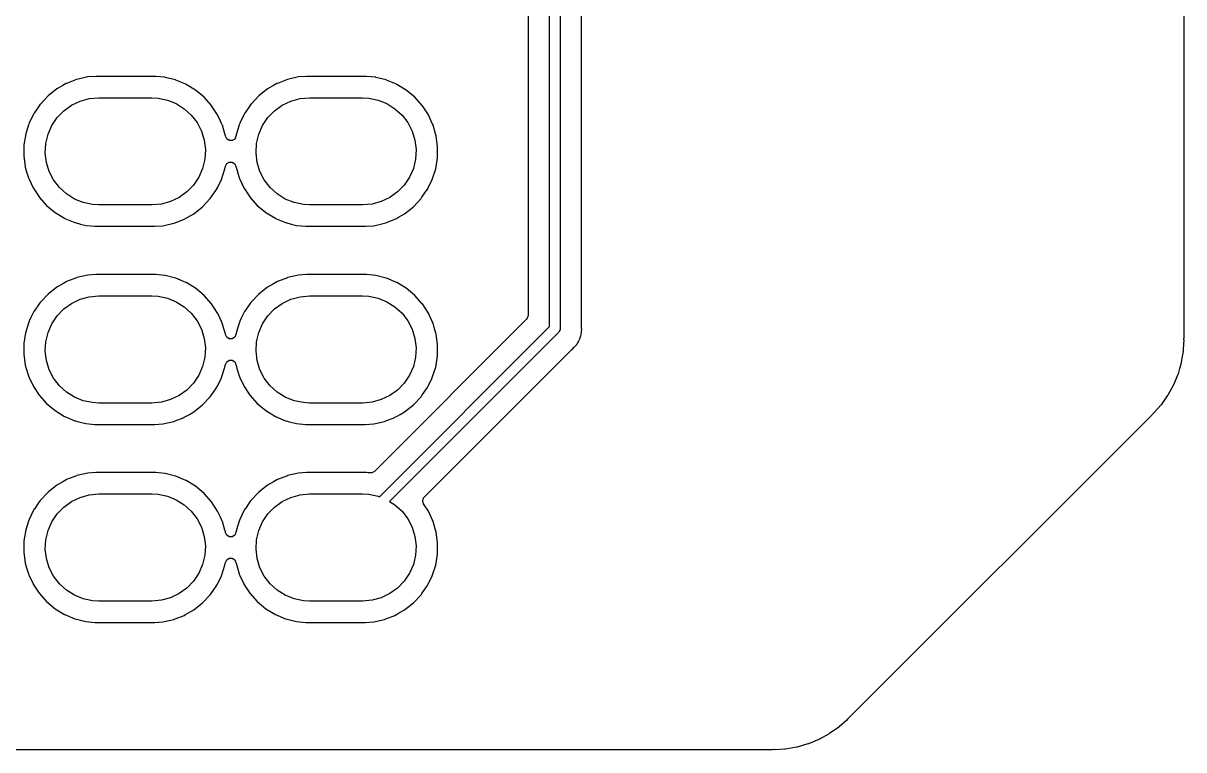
# Model space of a CAD drawing. Extents: x 132 to 182, y -154 to -53.
# Drawn here: x 154.8 to 182.34, y -153.91 to -136.67 of the extents above; entities that cross this region are included whole.
import ezdxf

# ---------------------------------------------------------------- set-up
doc = ezdxf.new("R2010")
doc.units = 0
doc.layers.add('BLACK', color=7, linetype='CONTINUOUS')

msp = doc.modelspace()

# ---------------------------------------------------------------- linework, layer by layer
at = {"layer": 'BLACK', "linetype": 'CONTINUOUS'}
for p, q in [((167.293, -143.865), (167.293, -119.286)), ((167.543, -119.234), (167.543, -143.917)), ((182.339, -134.594), (182.339, -144.125)), ((166.784, -134.724), (166.784, -143.602)), ((168.052, -143.881), (168.052, -134.657)), ((156.333, -137.945), (156.075, -138.003)), ((156.338, -137.945), (156.333, -137.945)), ((156.527, -137.931), (156.338, -137.945)), ((156.338, -137.945), (156.338, -137.945)), ((156.529, -137.93), (156.527, -137.931)), ((156.527, -137.931), (156.527, -137.931)), ((157.947, -137.93), (156.529, -137.93)), ((158.166, -137.953), (157.947, -137.93)), ((161.332, -137.945), (161.075, -138.003)), ((161.337, -137.945), (161.332, -137.945)), ((161.527, -137.931), (161.337, -137.945)), ((161.337, -137.945), (161.337, -137.945)), ((161.529, -137.93), (161.527, -137.931)), ((161.527, -137.931), (161.527, -137.931)), ((162.946, -137.93), (161.529, -137.93)), ((163.166, -137.953), (162.946, -137.93)), ((155.744, -138.148), (155.599, -138.23)), ((155.825, -138.102), (155.744, -138.148)), ((155.829, -138.099), (155.825, -138.102)), ((155.825, -138.102), (155.825, -138.102)), ((155.833, -138.098), (155.829, -138.099)), ((156.071, -138.005), (155.833, -138.098)), ((155.833, -138.098), (155.833, -138.098)), ((156.075, -138.003), (156.071, -138.005)), ((156.071, -138.005), (156.071, -138.005)), ((158.174, -137.954), (158.166, -137.953)), ((158.418, -138.016), (158.174, -137.954)), ((158.422, -138.018), (158.418, -138.016)), ((158.418, -138.016), (158.418, -138.016)), ((158.427, -138.019), (158.422, -138.018)), ((158.662, -138.118), (158.427, -138.019)), ((158.427, -138.019), (158.427, -138.019)), ((158.666, -138.12), (158.662, -138.118)), ((158.892, -138.257), (158.666, -138.12)), ((160.744, -138.148), (160.599, -138.23)), ((160.824, -138.102), (160.744, -138.148)), ((160.828, -138.099), (160.824, -138.102)), ((160.824, -138.102), (160.824, -138.102)), ((160.833, -138.098), (160.828, -138.099)), ((161.07, -138.005), (160.833, -138.098)), ((160.833, -138.098), (160.833, -138.098)), ((161.075, -138.003), (161.07, -138.005)), ((161.07, -138.005), (161.07, -138.005)), ((163.173, -137.954), (163.166, -137.953)), ((163.417, -138.016), (163.173, -137.954)), ((163.422, -138.018), (163.417, -138.016)), ((163.417, -138.016), (163.417, -138.016)), ((163.426, -138.019), (163.422, -138.018)), ((163.661, -138.118), (163.426, -138.019)), ((163.426, -138.019), (163.426, -138.019)), ((163.666, -138.12), (163.661, -138.118)), ((163.892, -138.257), (163.666, -138.12)), ((155.392, -138.394), (155.21, -138.587)), ((155.599, -138.23), (155.392, -138.394)), ((156.154, -138.519), (156.372, -138.459)), ((156.372, -138.459), (156.596, -138.439)), ((156.596, -138.439), (157.856, -138.439)), ((157.856, -138.439), (158.002, -138.447)), ((158.002, -138.447), (158.224, -138.493)), ((158.224, -138.493), (158.433, -138.577)), ((159.095, -138.426), (158.892, -138.257)), ((159.271, -138.623), (159.095, -138.426)), ((160.391, -138.394), (160.21, -138.587)), ((160.599, -138.23), (160.391, -138.394)), ((161.153, -138.519), (161.371, -138.459)), ((161.371, -138.459), (161.596, -138.439)), ((161.596, -138.439), (162.856, -138.439)), ((162.856, -138.439), (163.002, -138.447)), ((163.002, -138.447), (163.223, -138.493)), ((163.223, -138.493), (163.433, -138.577)), ((164.095, -138.426), (163.892, -138.257)), ((164.271, -138.623), (164.095, -138.426)), ((155.182, -138.628), (155.06, -138.804)), ((155.208, -138.59), (155.182, -138.628)), ((155.21, -138.587), (155.208, -138.59)), ((155.61, -138.91), (155.767, -138.748)), ((155.767, -138.748), (155.95, -138.616)), ((155.95, -138.616), (156.154, -138.519)), ((158.433, -138.577), (158.624, -138.697)), ((158.624, -138.697), (158.791, -138.849)), ((159.274, -138.627), (159.271, -138.623)), ((159.274, -138.628), (159.274, -138.627)), ((159.274, -138.627), (159.274, -138.627)), ((159.416, -138.844), (159.274, -138.628)), ((160.181, -138.628), (160.059, -138.804)), ((160.207, -138.59), (160.181, -138.628)), ((160.21, -138.587), (160.207, -138.59)), ((160.609, -138.91), (160.766, -138.748)), ((160.766, -138.748), (160.949, -138.616)), ((160.949, -138.616), (161.153, -138.519)), ((163.433, -138.577), (163.624, -138.697)), ((163.624, -138.697), (163.791, -138.849)), ((164.273, -138.627), (164.271, -138.623)), ((164.274, -138.628), (164.273, -138.627)), ((164.273, -138.627), (164.273, -138.627)), ((164.416, -138.844), (164.274, -138.628)), ((154.941, -139.045), (154.929, -139.084)), ((154.943, -139.041), (154.941, -139.045)), ((154.941, -139.045), (154.941, -139.045)), ((155.042, -138.84), (154.943, -139.041)), ((155.058, -138.808), (155.042, -138.84)), ((155.06, -138.804), (155.058, -138.808)), ((155.058, -138.808), (155.058, -138.808)), ((155.484, -139.097), (155.61, -138.91)), ((158.791, -138.849), (158.929, -139.028)), ((158.929, -139.028), (159.032, -139.229)), ((159.483, -138.99), (159.416, -138.844)), ((159.509, -139.046), (159.483, -138.99)), ((159.527, -139.084), (159.509, -139.046)), ((159.941, -139.045), (159.928, -139.084)), ((159.942, -139.041), (159.941, -139.045)), ((159.941, -139.045), (159.941, -139.045)), ((160.041, -138.84), (159.942, -139.041)), ((160.057, -138.808), (160.041, -138.84)), ((160.059, -138.804), (160.057, -138.808)), ((160.057, -138.808), (160.057, -138.808)), ((160.483, -139.097), (160.609, -138.91)), ((163.791, -138.849), (163.928, -139.028)), ((163.928, -139.028), (164.032, -139.229)), ((164.483, -138.99), (164.416, -138.844)), ((164.509, -139.046), (164.483, -138.99)), ((164.527, -139.084), (164.509, -139.046)), ((154.862, -139.293), (154.82, -139.554)), ((154.929, -139.084), (154.862, -139.293)), ((155.34, -139.523), (155.393, -139.304)), ((155.393, -139.304), (155.484, -139.097)), ((159.032, -139.229), (159.099, -139.445)), ((159.529, -139.09), (159.527, -139.084)), ((159.589, -139.297), (159.529, -139.09)), ((159.601, -139.338), (159.589, -139.297)), ((159.861, -139.297), (159.852, -139.353)), ((159.862, -139.293), (159.861, -139.297)), ((159.861, -139.297), (159.861, -139.297)), ((159.928, -139.084), (159.862, -139.293)), ((160.34, -139.523), (160.392, -139.304)), ((160.392, -139.304), (160.483, -139.097)), ((164.032, -139.229), (164.098, -139.445)), ((164.528, -139.09), (164.527, -139.084)), ((164.589, -139.297), (164.528, -139.09)), ((164.6, -139.338), (164.589, -139.297)), ((154.82, -139.554), (154.816, -139.818)), ((155.327, -139.749), (155.34, -139.523)), ((159.099, -139.445), (159.126, -139.669)), ((159.603, -139.35), (159.601, -139.338)), ((159.631, -139.414), (159.603, -139.35)), ((159.603, -139.35), (159.603, -139.35)), ((159.69, -139.453), (159.631, -139.414)), ((159.761, -139.455), (159.69, -139.453)), ((159.821, -139.417), (159.761, -139.455)), ((159.852, -139.353), (159.821, -139.417)), ((160.327, -139.749), (160.34, -139.523)), ((164.098, -139.445), (164.125, -139.669)), ((164.636, -139.6), (164.6, -139.338)), ((164.633, -139.864), (164.636, -139.6)), ((154.816, -139.818), (154.852, -140.08)), ((155.354, -139.973), (155.327, -139.749)), ((159.126, -139.669), (159.113, -139.894)), ((160.354, -139.973), (160.327, -139.749)), ((164.125, -139.669), (164.112, -139.894)), ((164.59, -140.125), (164.633, -139.864)), ((154.852, -140.08), (154.853, -140.084)), ((154.853, -140.084), (154.853, -140.084)), ((154.853, -140.084), (154.885, -140.192)), ((155.421, -140.189), (155.354, -139.973)), ((159.06, -140.114), (158.969, -140.321)), ((159.113, -139.894), (159.06, -140.114)), ((159.51, -140.377), (159.591, -140.125)), ((159.591, -140.125), (159.597, -140.085)), ((159.597, -140.085), (159.601, -140.064)), ((159.601, -140.064), (159.631, -140)), ((159.631, -140), (159.692, -139.963)), ((159.692, -139.963), (159.763, -139.965)), ((159.763, -139.965), (159.822, -140.004)), ((159.822, -140.004), (159.85, -140.068)), ((159.85, -140.068), (159.851, -140.08)), ((159.851, -140.08), (159.853, -140.084)), ((159.853, -140.084), (159.853, -140.084)), ((159.853, -140.084), (159.884, -140.192)), ((160.42, -140.189), (160.354, -139.973)), ((164.06, -140.114), (163.969, -140.321)), ((164.112, -139.894), (164.06, -140.114)), ((164.51, -140.377), (164.59, -140.125)), ((154.885, -140.192), (154.926, -140.334)), ((154.926, -140.334), (154.928, -140.338)), ((154.928, -140.338), (154.928, -140.338)), ((154.928, -140.338), (154.944, -140.373)), ((154.944, -140.373), (155.037, -140.574)), ((155.524, -140.389), (155.421, -140.189)), ((155.662, -140.569), (155.524, -140.389)), ((158.969, -140.321), (158.843, -140.508)), ((159.411, -140.578), (159.508, -140.381)), ((159.508, -140.381), (159.51, -140.377)), ((159.508, -140.381), (159.508, -140.381)), ((159.884, -140.192), (159.925, -140.334)), ((159.925, -140.334), (159.927, -140.338)), ((159.927, -140.338), (159.927, -140.338)), ((159.927, -140.338), (159.943, -140.373)), ((159.943, -140.373), (160.036, -140.574)), ((160.524, -140.389), (160.42, -140.189)), ((160.661, -140.569), (160.524, -140.389)), ((163.969, -140.321), (163.843, -140.508)), ((164.41, -140.578), (164.508, -140.381)), ((164.508, -140.381), (164.51, -140.377)), ((164.508, -140.381), (164.508, -140.381)), ((155.037, -140.574), (155.039, -140.578)), ((155.039, -140.578), (155.179, -140.791)), ((155.829, -140.721), (155.662, -140.569)), ((158.686, -140.67), (158.503, -140.802)), ((158.843, -140.508), (158.686, -140.67)), ((159.266, -140.798), (159.391, -140.618)), ((159.391, -140.618), (159.393, -140.614)), ((159.391, -140.618), (159.391, -140.618)), ((159.393, -140.614), (159.411, -140.578)), ((160.036, -140.574), (160.039, -140.578)), ((160.039, -140.578), (160.178, -140.791)), ((160.828, -140.721), (160.661, -140.569)), ((163.686, -140.67), (163.502, -140.802)), ((163.843, -140.508), (163.686, -140.67)), ((164.265, -140.798), (164.39, -140.618)), ((164.39, -140.618), (164.393, -140.614)), ((164.39, -140.618), (164.39, -140.618)), ((164.393, -140.614), (164.41, -140.578)), ((155.179, -140.791), (155.179, -140.791)), ((155.179, -140.791), (155.182, -140.795)), ((155.182, -140.795), (155.358, -140.992)), ((156.02, -140.841), (155.829, -140.721)), ((156.229, -140.925), (156.02, -140.841)), ((156.451, -140.971), (156.229, -140.925)), ((156.596, -140.979), (156.451, -140.971)), ((157.856, -140.979), (156.596, -140.979)), ((158.081, -140.959), (157.856, -140.979)), ((158.299, -140.899), (158.081, -140.959)), ((158.503, -140.802), (158.299, -140.899)), ((159.061, -141.024), (159.243, -140.831)), ((159.243, -140.831), (159.266, -140.798)), ((160.178, -140.791), (160.178, -140.791)), ((160.178, -140.791), (160.181, -140.795)), ((160.181, -140.795), (160.357, -140.992)), ((161.019, -140.841), (160.828, -140.721)), ((161.229, -140.925), (161.019, -140.841)), ((161.45, -140.971), (161.229, -140.925)), ((161.596, -140.979), (161.45, -140.971)), ((162.856, -140.979), (161.596, -140.979)), ((163.081, -140.959), (162.856, -140.979)), ((163.299, -140.899), (163.081, -140.959)), ((163.502, -140.802), (163.299, -140.899)), ((164.061, -141.024), (164.242, -140.831)), ((164.242, -140.831), (164.265, -140.798)), ((155.358, -140.992), (155.561, -141.161)), ((155.561, -141.161), (155.787, -141.298)), ((158.709, -141.27), (158.854, -141.188)), ((158.854, -141.188), (159.061, -141.024)), ((160.357, -140.992), (160.56, -141.161)), ((160.56, -141.161), (160.786, -141.298)), ((163.708, -141.27), (163.853, -141.188)), ((163.853, -141.188), (164.061, -141.024)), ((155.787, -141.298), (155.791, -141.3)), ((155.791, -141.3), (155.791, -141.3)), ((155.791, -141.3), (156.026, -141.398)), ((156.026, -141.398), (156.026, -141.398)), ((156.026, -141.398), (156.031, -141.4)), ((156.031, -141.4), (156.035, -141.401)), ((156.035, -141.401), (156.035, -141.401)), ((156.035, -141.401), (156.163, -141.434)), ((156.163, -141.434), (156.287, -141.465)), ((156.287, -141.465), (156.506, -141.487)), ((156.506, -141.487), (157.924, -141.487)), ((157.924, -141.487), (157.926, -141.487)), ((157.926, -141.487), (158.115, -141.473)), ((157.926, -141.487), (157.926, -141.487)), ((158.115, -141.473), (158.115, -141.473)), ((158.115, -141.473), (158.12, -141.473)), ((158.12, -141.473), (158.378, -141.415)), ((158.378, -141.415), (158.41, -141.402)), ((158.41, -141.402), (158.62, -141.32)), ((158.62, -141.32), (158.624, -141.319)), ((158.62, -141.32), (158.62, -141.32)), ((158.624, -141.319), (158.657, -141.3)), ((158.657, -141.3), (158.709, -141.27)), ((160.786, -141.298), (160.791, -141.3)), ((160.791, -141.3), (160.791, -141.3)), ((160.791, -141.3), (161.026, -141.398)), ((161.026, -141.398), (161.026, -141.398)), ((161.026, -141.398), (161.03, -141.4)), ((161.03, -141.4), (161.035, -141.401)), ((161.035, -141.401), (161.035, -141.401)), ((161.035, -141.401), (161.162, -141.434)), ((161.162, -141.434), (161.286, -141.465)), ((161.286, -141.465), (161.506, -141.487)), ((161.506, -141.487), (162.923, -141.487)), ((162.923, -141.487), (162.925, -141.487)), ((162.925, -141.487), (163.115, -141.473)), ((162.925, -141.487), (162.925, -141.487)), ((163.115, -141.473), (163.115, -141.473)), ((163.115, -141.473), (163.12, -141.473)), ((163.12, -141.473), (163.377, -141.415)), ((163.377, -141.415), (163.409, -141.402)), ((163.409, -141.402), (163.619, -141.32)), ((163.619, -141.32), (163.624, -141.319)), ((163.619, -141.32), (163.619, -141.32)), ((163.624, -141.319), (163.657, -141.3)), ((163.657, -141.3), (163.708, -141.27)), ((156.527, -142.632), (156.338, -142.646)), ((156.529, -142.632), (156.527, -142.632)), ((156.527, -142.632), (156.527, -142.632)), ((157.947, -142.632), (156.529, -142.632)), ((158.166, -142.654), (157.947, -142.632)), ((161.527, -142.632), (161.337, -142.646)), ((161.529, -142.632), (161.527, -142.632)), ((161.527, -142.632), (161.527, -142.632)), ((162.946, -142.632), (161.529, -142.632)), ((163.166, -142.654), (162.946, -142.632)), ((155.744, -142.849), (155.599, -142.932)), ((155.825, -142.803), (155.744, -142.849)), ((155.829, -142.801), (155.825, -142.803)), ((155.825, -142.803), (155.825, -142.803)), ((155.833, -142.799), (155.829, -142.801)), ((156.071, -142.707), (155.833, -142.799)), ((155.833, -142.799), (155.833, -142.799)), ((156.075, -142.705), (156.071, -142.707)), ((156.071, -142.707), (156.071, -142.707)), ((156.333, -142.647), (156.075, -142.705)), ((156.338, -142.646), (156.333, -142.647)), ((156.338, -142.646), (156.338, -142.646)), ((158.174, -142.656), (158.166, -142.654)), ((158.418, -142.718), (158.174, -142.656)), ((158.422, -142.719), (158.418, -142.718)), ((158.418, -142.718), (158.418, -142.718)), ((158.427, -142.721), (158.422, -142.719)), ((158.662, -142.82), (158.427, -142.721)), ((158.427, -142.721), (158.427, -142.721)), ((158.666, -142.821), (158.662, -142.82)), ((158.892, -142.959), (158.666, -142.821)), ((160.744, -142.849), (160.599, -142.932)), ((160.824, -142.803), (160.744, -142.849)), ((160.828, -142.801), (160.824, -142.803)), ((160.824, -142.803), (160.824, -142.803)), ((160.833, -142.799), (160.828, -142.801)), ((161.07, -142.707), (160.833, -142.799)), ((160.833, -142.799), (160.833, -142.799)), ((161.075, -142.705), (161.07, -142.707)), ((161.07, -142.707), (161.07, -142.707)), ((161.332, -142.647), (161.075, -142.705)), ((161.337, -142.646), (161.332, -142.647)), ((161.337, -142.646), (161.337, -142.646)), ((163.173, -142.656), (163.166, -142.654)), ((163.417, -142.718), (163.173, -142.656)), ((163.422, -142.719), (163.417, -142.718)), ((163.417, -142.718), (163.417, -142.718)), ((163.426, -142.721), (163.422, -142.719)), ((163.661, -142.82), (163.426, -142.721)), ((163.426, -142.721), (163.426, -142.721)), ((163.666, -142.821), (163.661, -142.82)), ((163.892, -142.959), (163.666, -142.821)), ((155.392, -143.096), (155.21, -143.288)), ((155.599, -142.932), (155.392, -143.096)), ((156.154, -143.22), (156.372, -143.161)), ((156.372, -143.161), (156.596, -143.141)), ((156.596, -143.141), (157.856, -143.141)), ((157.856, -143.141), (158.002, -143.149)), ((158.002, -143.149), (158.224, -143.195)), ((159.095, -143.128), (158.892, -142.959)), ((159.271, -143.325), (159.095, -143.128)), ((160.391, -143.096), (160.21, -143.288)), ((160.599, -142.932), (160.391, -143.096)), ((161.153, -143.22), (161.371, -143.161)), ((161.371, -143.161), (161.596, -143.141)), ((161.596, -143.141), (162.856, -143.141)), ((162.856, -143.141), (163.002, -143.149)), ((163.002, -143.149), (163.223, -143.195)), ((164.095, -143.128), (163.892, -142.959)), ((164.271, -143.325), (164.095, -143.128)), ((155.182, -143.329), (155.06, -143.505)), ((155.208, -143.292), (155.182, -143.329)), ((155.21, -143.288), (155.208, -143.292)), ((155.61, -143.611), (155.767, -143.449)), ((155.767, -143.449), (155.95, -143.317)), ((155.95, -143.317), (156.154, -143.22)), ((158.224, -143.195), (158.433, -143.279)), ((158.433, -143.279), (158.624, -143.399)), ((158.624, -143.399), (158.791, -143.551)), ((159.274, -143.329), (159.271, -143.325)), ((159.416, -143.546), (159.274, -143.329)), ((159.274, -143.329), (159.274, -143.329)), ((159.274, -143.329), (159.274, -143.329)), ((160.181, -143.329), (160.059, -143.505)), ((160.207, -143.292), (160.181, -143.329)), ((160.21, -143.288), (160.207, -143.292)), ((160.609, -143.611), (160.766, -143.449)), ((160.766, -143.449), (160.949, -143.317)), ((160.949, -143.317), (161.153, -143.22)), ((163.223, -143.195), (163.433, -143.279)), ((163.433, -143.279), (163.624, -143.399)), ((163.624, -143.399), (163.791, -143.551)), ((164.273, -143.329), (164.271, -143.325)), ((164.274, -143.329), (164.273, -143.329)), ((164.273, -143.329), (164.273, -143.329)), ((164.416, -143.546), (164.274, -143.329)), ((154.986, -143.655), (154.943, -143.742)), ((155.058, -143.51), (154.986, -143.655)), ((155.06, -143.505), (155.058, -143.51)), ((155.058, -143.51), (155.058, -143.51)), ((155.484, -143.799), (155.61, -143.611)), ((158.791, -143.551), (158.929, -143.73)), ((158.929, -143.73), (159.032, -143.931)), ((159.442, -143.602), (159.416, -143.546)), ((159.509, -143.748), (159.442, -143.602)), ((159.986, -143.655), (159.942, -143.742)), ((160.057, -143.51), (159.986, -143.655)), ((160.059, -143.505), (160.057, -143.51)), ((160.057, -143.51), (160.057, -143.51)), ((160.483, -143.799), (160.609, -143.611)), ((166.748, -143.691), (163.136, -147.303)), ((163.791, -143.551), (163.928, -143.73)), ((163.928, -143.73), (164.032, -143.931)), ((164.442, -143.602), (164.416, -143.546)), ((164.509, -143.748), (164.442, -143.602)), ((166.764, -143.67), (166.748, -143.691)), ((166.784, -143.602), (166.764, -143.67)), ((154.862, -143.994), (154.845, -144.102)), ((154.929, -143.786), (154.862, -143.994)), ((154.941, -143.747), (154.929, -143.786)), ((154.943, -143.742), (154.941, -143.747)), ((154.941, -143.747), (154.941, -143.747)), ((155.34, -144.225), (155.393, -144.005)), ((155.393, -144.005), (155.484, -143.799)), ((159.032, -143.931), (159.099, -144.146)), ((159.527, -143.786), (159.509, -143.748)), ((159.556, -143.887), (159.527, -143.786)), ((159.595, -144.02), (159.556, -143.887)), ((159.861, -143.999), (159.852, -144.055)), ((159.862, -143.994), (159.861, -143.999)), ((159.861, -143.999), (159.861, -143.999)), ((159.928, -143.786), (159.862, -143.994)), ((159.941, -143.747), (159.928, -143.786)), ((159.942, -143.742), (159.941, -143.747)), ((159.941, -143.747), (159.941, -143.747)), ((160.34, -144.225), (160.392, -144.005)), ((160.392, -144.005), (160.483, -143.799)), ((163.253, -147.905), (167.293, -143.865)), ((167.506, -144.005), (163.495, -148.017)), ((164.032, -143.931), (164.098, -144.146)), ((164.527, -143.786), (164.509, -143.748)), ((164.556, -143.887), (164.527, -143.786)), ((164.595, -144.02), (164.556, -143.887)), ((167.521, -143.978), (167.506, -144.005)), ((167.538, -143.952), (167.521, -143.978)), ((167.539, -143.946), (167.538, -143.952)), ((167.54, -143.944), (167.539, -143.946)), ((167.543, -143.917), (167.54, -143.939)), ((167.54, -143.939), (167.54, -143.944)), ((168.041, -144.04), (168.05, -144.005)), ((168.05, -144.005), (168.052, -143.997)), ((168.05, -144.005), (168.05, -144.005)), ((168.052, -143.893), (168.052, -143.881)), ((168.056, -143.937), (168.052, -143.893)), ((168.052, -143.977), (168.053, -143.957)), ((168.052, -143.997), (168.052, -143.977)), ((168.053, -143.957), (168.055, -143.945)), ((168.055, -143.945), (168.056, -143.937)), ((154.82, -144.255), (154.816, -144.519)), ((154.833, -144.174), (154.82, -144.255)), ((154.845, -144.102), (154.833, -144.174)), ((155.327, -144.45), (155.34, -144.225)), ((159.099, -144.146), (159.126, -144.371)), ((159.601, -144.04), (159.595, -144.02)), ((159.603, -144.051), (159.601, -144.04)), ((159.603, -144.052), (159.603, -144.051)), ((159.631, -144.115), (159.603, -144.052)), ((159.69, -144.155), (159.631, -144.115)), ((159.761, -144.156), (159.69, -144.155)), ((159.821, -144.119), (159.761, -144.156)), ((159.852, -144.055), (159.821, -144.119)), ((160.327, -144.45), (160.34, -144.225)), ((164.098, -144.146), (164.125, -144.371)), ((164.6, -144.04), (164.595, -144.02)), ((164.636, -144.302), (164.6, -144.04)), ((167.935, -144.292), (167.938, -144.285)), ((167.938, -144.285), (167.944, -144.274)), ((167.944, -144.274), (167.955, -144.258)), ((167.955, -144.258), (167.963, -144.248)), ((167.963, -144.248), (167.968, -144.242)), ((167.963, -144.248), (167.963, -144.248)), ((167.968, -144.242), (167.985, -144.201)), ((167.985, -144.201), (167.99, -144.191)), ((167.99, -144.191), (168.008, -144.159)), ((168.008, -144.159), (168.012, -144.152)), ((168.008, -144.159), (168.008, -144.159)), ((168.012, -144.152), (168.017, -144.132)), ((168.017, -144.132), (168.023, -144.114)), ((168.023, -144.114), (168.028, -144.102)), ((168.028, -144.102), (168.031, -144.095)), ((168.028, -144.102), (168.028, -144.102)), ((168.031, -144.095), (168.032, -144.087)), ((168.032, -144.087), (168.038, -144.051)), ((168.032, -144.087), (168.032, -144.087)), ((168.038, -144.051), (168.041, -144.04)), ((182.335, -144.261), (182.324, -144.446)), ((182.338, -144.144), (182.334, -144.168)), ((182.334, -144.168), (182.335, -144.177)), ((182.335, -144.177), (182.335, -144.177)), ((182.335, -144.177), (182.337, -144.186)), ((182.338, -144.209), (182.335, -144.261)), ((182.337, -144.186), (182.338, -144.209)), ((182.339, -144.125), (182.338, -144.144)), ((154.816, -144.519), (154.852, -144.781)), ((155.354, -144.675), (155.327, -144.45)), ((159.126, -144.371), (159.113, -144.596)), ((160.354, -144.675), (160.327, -144.45)), ((164.125, -144.371), (164.112, -144.596)), ((164.318, -147.913), (167.81, -144.421)), ((164.633, -144.566), (164.635, -144.356)), ((164.635, -144.356), (164.636, -144.306)), ((164.636, -144.306), (164.636, -144.302)), ((164.636, -144.306), (164.636, -144.306)), ((167.81, -144.421), (167.819, -144.413)), ((167.819, -144.413), (167.825, -144.409)), ((167.825, -144.409), (167.872, -144.359)), ((167.872, -144.359), (167.874, -144.356)), ((167.874, -144.356), (167.894, -144.337)), ((167.894, -144.337), (167.897, -144.333)), ((167.897, -144.333), (167.904, -144.324)), ((167.904, -144.324), (167.929, -144.298)), ((167.929, -144.298), (167.935, -144.292)), ((182.323, -144.46), (182.296, -144.615)), ((182.324, -144.446), (182.323, -144.46)), ((154.852, -144.781), (154.853, -144.786)), ((154.853, -144.786), (154.853, -144.786)), ((154.853, -144.786), (154.875, -144.859)), ((155.421, -144.89), (155.354, -144.675)), ((159.06, -144.816), (158.969, -145.022)), ((159.113, -144.596), (159.06, -144.816)), ((159.51, -145.079), (159.591, -144.827)), ((159.591, -144.827), (159.597, -144.787)), ((159.597, -144.787), (159.601, -144.766)), ((159.601, -144.766), (159.631, -144.702)), ((159.631, -144.702), (159.692, -144.665)), ((159.692, -144.665), (159.763, -144.666)), ((159.763, -144.666), (159.822, -144.706)), ((159.822, -144.706), (159.85, -144.769)), ((159.85, -144.769), (159.851, -144.781)), ((159.851, -144.781), (159.853, -144.786)), ((159.853, -144.786), (159.853, -144.786)), ((159.853, -144.786), (159.874, -144.859)), ((160.42, -144.89), (160.354, -144.675)), ((164.06, -144.816), (163.969, -145.022)), ((164.112, -144.596), (164.06, -144.816)), ((164.51, -145.079), (164.59, -144.827)), ((164.59, -144.827), (164.633, -144.566)), ((182.275, -144.735), (182.239, -144.859)), ((182.278, -144.721), (182.275, -144.735)), ((182.288, -144.666), (182.278, -144.721)), ((182.296, -144.615), (182.288, -144.666)), ((154.875, -144.859), (154.926, -145.035)), ((154.926, -145.035), (154.928, -145.039)), ((154.928, -145.039), (154.928, -145.039)), ((154.928, -145.039), (154.944, -145.074)), ((154.944, -145.074), (155.037, -145.275)), ((155.524, -145.091), (155.421, -144.89)), ((155.662, -145.27), (155.524, -145.091)), ((158.969, -145.022), (158.843, -145.21)), ((159.411, -145.28), (159.508, -145.083)), ((159.508, -145.083), (159.51, -145.079)), ((159.508, -145.083), (159.508, -145.083)), ((159.874, -144.859), (159.925, -145.035)), ((159.925, -145.035), (159.927, -145.039)), ((159.927, -145.039), (159.927, -145.039)), ((159.927, -145.039), (159.943, -145.074)), ((159.943, -145.074), (160.036, -145.275)), ((160.524, -145.091), (160.42, -144.89)), ((160.661, -145.27), (160.524, -145.091)), ((163.969, -145.022), (163.843, -145.21)), ((164.41, -145.28), (164.508, -145.083)), ((164.508, -145.083), (164.51, -145.079)), ((164.508, -145.083), (164.508, -145.083)), ((182.197, -145.003), (182.095, -145.249)), ((182.202, -144.99), (182.197, -145.003)), ((182.239, -144.859), (182.202, -144.99)), ((155.037, -145.275), (155.045, -145.287)), ((155.045, -145.287), (155.179, -145.492)), ((155.829, -145.422), (155.662, -145.27)), ((158.686, -145.372), (158.503, -145.504)), ((158.843, -145.21), (158.686, -145.372)), ((159.266, -145.5), (159.391, -145.32)), ((159.391, -145.32), (159.393, -145.316)), ((159.391, -145.32), (159.391, -145.32)), ((159.393, -145.316), (159.411, -145.28)), ((160.036, -145.275), (160.044, -145.287)), ((160.044, -145.287), (160.178, -145.492)), ((160.828, -145.422), (160.661, -145.27)), ((163.686, -145.372), (163.502, -145.504)), ((163.843, -145.21), (163.686, -145.372)), ((164.265, -145.5), (164.39, -145.32)), ((164.39, -145.32), (164.393, -145.316)), ((164.39, -145.32), (164.39, -145.32)), ((164.393, -145.316), (164.41, -145.28)), ((182.089, -145.261), (181.961, -145.493)), ((182.095, -145.249), (182.089, -145.261)), ((155.179, -145.492), (155.179, -145.492)), ((155.179, -145.492), (155.182, -145.496)), ((155.182, -145.496), (155.358, -145.693)), ((156.02, -145.542), (155.829, -145.422)), ((156.229, -145.626), (156.02, -145.542)), ((156.451, -145.672), (156.229, -145.626)), ((158.081, -145.66), (157.856, -145.681)), ((158.299, -145.601), (158.081, -145.66)), ((158.503, -145.504), (158.299, -145.601)), ((159.061, -145.725), (159.243, -145.533)), ((159.243, -145.533), (159.266, -145.5)), ((160.178, -145.492), (160.178, -145.492)), ((160.178, -145.492), (160.181, -145.496)), ((160.181, -145.496), (160.357, -145.693)), ((161.019, -145.542), (160.828, -145.422)), ((161.229, -145.626), (161.019, -145.542)), ((161.45, -145.672), (161.229, -145.626)), ((163.081, -145.66), (162.856, -145.681)), ((163.299, -145.601), (163.081, -145.66)), ((163.502, -145.504), (163.299, -145.601)), ((164.061, -145.725), (164.242, -145.533)), ((164.242, -145.533), (164.265, -145.5)), ((181.916, -145.558), (181.8, -145.722)), ((181.954, -145.505), (181.916, -145.558)), ((181.961, -145.493), (181.954, -145.505)), ((155.358, -145.693), (155.561, -145.862)), ((155.561, -145.862), (155.787, -146)), ((156.596, -145.681), (156.451, -145.672)), ((157.856, -145.681), (156.596, -145.681)), ((158.748, -145.949), (158.854, -145.889)), ((158.854, -145.889), (159.061, -145.725)), ((160.357, -145.693), (160.56, -145.862)), ((160.56, -145.862), (160.786, -146)), ((161.596, -145.681), (161.45, -145.672)), ((162.856, -145.681), (161.596, -145.681)), ((163.748, -145.949), (163.853, -145.889)), ((163.853, -145.889), (164.061, -145.725)), ((181.605, -145.935), (181.591, -145.953)), ((181.611, -145.928), (181.605, -145.935)), ((181.605, -145.935), (181.605, -145.935)), ((181.618, -145.922), (181.611, -145.928)), ((181.619, -145.922), (181.618, -145.922)), ((181.638, -145.904), (181.619, -145.922)), ((181.791, -145.733), (181.638, -145.904)), ((181.8, -145.722), (181.791, -145.733)), ((155.787, -146), (155.791, -146.001)), ((155.791, -146.001), (155.791, -146.001)), ((155.791, -146.001), (156.026, -146.1)), ((156.026, -146.1), (156.026, -146.1)), ((156.026, -146.1), (156.031, -146.102)), ((156.031, -146.102), (156.035, -146.103)), ((156.035, -146.103), (156.035, -146.103)), ((156.035, -146.103), (156.124, -146.126)), ((156.124, -146.126), (156.287, -146.167)), ((156.287, -146.167), (156.506, -146.189)), ((156.506, -146.189), (157.924, -146.189)), ((157.924, -146.189), (157.926, -146.189)), ((157.926, -146.189), (158.115, -146.175)), ((157.926, -146.189), (157.926, -146.189)), ((158.115, -146.175), (158.12, -146.174)), ((158.115, -146.175), (158.115, -146.175)), ((158.12, -146.174), (158.378, -146.116)), ((158.378, -146.116), (158.41, -146.104)), ((158.41, -146.104), (158.62, -146.022)), ((158.62, -146.022), (158.624, -146.02)), ((158.62, -146.022), (158.62, -146.022)), ((158.624, -146.02), (158.657, -146.001)), ((158.657, -146.001), (158.748, -145.949)), ((160.786, -146), (160.791, -146.001)), ((160.791, -146.001), (160.791, -146.001)), ((160.791, -146.001), (161.026, -146.1)), ((161.026, -146.1), (161.026, -146.1)), ((161.026, -146.1), (161.03, -146.102)), ((161.03, -146.102), (161.035, -146.103)), ((161.035, -146.103), (161.035, -146.103)), ((161.035, -146.103), (161.124, -146.126)), ((161.124, -146.126), (161.286, -146.167)), ((161.286, -146.167), (161.506, -146.189)), ((161.506, -146.189), (162.923, -146.189)), ((162.923, -146.189), (162.925, -146.189)), ((162.925, -146.189), (163.115, -146.175)), ((162.925, -146.189), (162.925, -146.189)), ((163.115, -146.175), (163.12, -146.174)), ((163.115, -146.175), (163.115, -146.175)), ((163.12, -146.174), (163.377, -146.116)), ((163.377, -146.116), (163.409, -146.104)), ((163.409, -146.104), (163.619, -146.022)), ((163.619, -146.022), (163.624, -146.02)), ((163.619, -146.022), (163.619, -146.022)), ((163.624, -146.02), (163.657, -146.001)), ((163.657, -146.001), (163.748, -145.949)), ((181.58, -145.965), (174.402, -153.144)), ((181.591, -145.953), (181.58, -145.965)), ((163.136, -147.303), (163.074, -147.337)), ((155.744, -147.548), (155.599, -147.63)), ((155.825, -147.502), (155.744, -147.548)), ((155.829, -147.499), (155.825, -147.502)), ((155.825, -147.502), (155.825, -147.502)), ((155.833, -147.498), (155.829, -147.499)), ((156.071, -147.405), (155.833, -147.498)), ((155.833, -147.498), (155.833, -147.498)), ((156.075, -147.403), (156.071, -147.405)), ((156.071, -147.405), (156.071, -147.405)), ((156.333, -147.345), (156.075, -147.403)), ((156.338, -147.345), (156.333, -147.345)), ((156.527, -147.331), (156.338, -147.345)), ((156.338, -147.345), (156.338, -147.345)), ((156.529, -147.33), (156.527, -147.331)), ((156.527, -147.331), (156.527, -147.331)), ((157.947, -147.33), (156.529, -147.33)), ((158.166, -147.353), (157.947, -147.33)), ((158.174, -147.354), (158.166, -147.353)), ((158.418, -147.416), (158.174, -147.354)), ((158.422, -147.418), (158.418, -147.416)), ((158.418, -147.416), (158.418, -147.416)), ((158.427, -147.419), (158.422, -147.418)), ((158.662, -147.518), (158.427, -147.419)), ((158.427, -147.419), (158.427, -147.419)), ((158.666, -147.52), (158.662, -147.518)), ((158.892, -147.657), (158.666, -147.52)), ((160.744, -147.548), (160.599, -147.63)), ((160.824, -147.502), (160.744, -147.548)), ((160.828, -147.499), (160.824, -147.502)), ((160.824, -147.502), (160.824, -147.502)), ((160.833, -147.498), (160.828, -147.499)), ((161.07, -147.405), (160.833, -147.498)), ((160.833, -147.498), (160.833, -147.498)), ((161.075, -147.403), (161.07, -147.405)), ((161.07, -147.405), (161.07, -147.405)), ((161.332, -147.345), (161.075, -147.403)), ((161.337, -147.345), (161.332, -147.345)), ((161.527, -147.331), (161.337, -147.345)), ((161.337, -147.345), (161.337, -147.345)), ((161.529, -147.33), (161.527, -147.331)), ((161.527, -147.331), (161.527, -147.331)), ((162.946, -147.33), (161.529, -147.33)), ((162.949, -147.331), (162.946, -147.33)), ((162.986, -147.334), (162.949, -147.331)), ((162.949, -147.331), (162.949, -147.331)), ((163.034, -147.339), (162.986, -147.334)), ((163.074, -147.337), (163.034, -147.339)), ((155.392, -147.794), (155.21, -147.987)), ((155.599, -147.63), (155.392, -147.794)), ((156.154, -147.919), (156.372, -147.859)), ((156.372, -147.859), (156.596, -147.839)), ((156.596, -147.839), (157.856, -147.839)), ((157.856, -147.839), (158.002, -147.847)), ((158.002, -147.847), (158.224, -147.893)), ((159.095, -147.826), (158.892, -147.657)), ((159.271, -148.023), (159.095, -147.826)), ((160.391, -147.794), (160.21, -147.987)), ((160.599, -147.63), (160.391, -147.794)), ((161.153, -147.919), (161.371, -147.859)), ((161.371, -147.859), (161.596, -147.839)), ((161.596, -147.839), (162.856, -147.839)), ((162.856, -147.839), (163.002, -147.847)), ((163.002, -147.847), (163.223, -147.893)), ((155.182, -148.028), (155.06, -148.204)), ((155.208, -147.99), (155.182, -148.028)), ((155.21, -147.987), (155.208, -147.99)), ((155.767, -148.148), (155.95, -148.016)), ((155.95, -148.016), (156.154, -147.919)), ((158.224, -147.893), (158.433, -147.977)), ((158.433, -147.977), (158.624, -148.097)), ((158.624, -148.097), (158.791, -148.249)), ((159.274, -148.027), (159.271, -148.023)), ((159.274, -148.028), (159.274, -148.027)), ((159.274, -148.027), (159.274, -148.027)), ((159.416, -148.244), (159.274, -148.028)), ((160.181, -148.028), (160.059, -148.204)), ((160.207, -147.99), (160.181, -148.028)), ((160.21, -147.987), (160.207, -147.99)), ((160.766, -148.148), (160.949, -148.016)), ((160.949, -148.016), (161.153, -147.919)), ((163.223, -147.893), (163.253, -147.905)), ((163.495, -148.017), (163.624, -148.097)), ((163.624, -148.097), (163.791, -148.249)), ((164.281, -148.003), (164.301, -147.934)), ((164.302, -148.071), (164.281, -148.003)), ((164.301, -147.934), (164.318, -147.913)), ((164.416, -148.244), (164.302, -148.071)), ((155.042, -148.24), (154.943, -148.441)), ((155.058, -148.208), (155.042, -148.24)), ((155.06, -148.204), (155.058, -148.208)), ((155.058, -148.208), (155.058, -148.208)), ((155.484, -148.497), (155.61, -148.31)), ((155.61, -148.31), (155.767, -148.148)), ((158.791, -148.249), (158.929, -148.428)), ((159.483, -148.39), (159.416, -148.244)), ((159.509, -148.446), (159.483, -148.39)), ((160.041, -148.24), (159.942, -148.441)), ((160.057, -148.208), (160.041, -148.24)), ((160.059, -148.204), (160.057, -148.208)), ((160.057, -148.208), (160.057, -148.208)), ((160.483, -148.497), (160.609, -148.31)), ((160.609, -148.31), (160.766, -148.148)), ((163.791, -148.249), (163.928, -148.428)), ((164.483, -148.39), (164.416, -148.244)), ((164.509, -148.446), (164.483, -148.39)), ((154.929, -148.484), (154.862, -148.693)), ((154.941, -148.445), (154.929, -148.484)), ((154.943, -148.441), (154.941, -148.445)), ((154.941, -148.445), (154.941, -148.445)), ((155.393, -148.704), (155.484, -148.497)), ((158.929, -148.428), (159.032, -148.629)), ((159.032, -148.629), (159.099, -148.845)), ((159.527, -148.484), (159.509, -148.446)), ((159.529, -148.49), (159.527, -148.484)), ((159.589, -148.697), (159.529, -148.49)), ((159.928, -148.484), (159.862, -148.693)), ((159.941, -148.445), (159.928, -148.484)), ((159.942, -148.441), (159.941, -148.445)), ((159.941, -148.445), (159.941, -148.445)), ((160.392, -148.704), (160.483, -148.497)), ((163.928, -148.428), (164.032, -148.629)), ((164.032, -148.629), (164.098, -148.845)), ((164.527, -148.484), (164.509, -148.446)), ((164.528, -148.49), (164.527, -148.484)), ((164.589, -148.697), (164.528, -148.49)), ((154.82, -148.954), (154.816, -149.218)), ((154.862, -148.693), (154.82, -148.954)), ((155.327, -149.149), (155.34, -148.923)), ((155.34, -148.923), (155.393, -148.704)), ((159.099, -148.845), (159.126, -149.069)), ((159.601, -148.738), (159.589, -148.697)), ((159.603, -148.75), (159.601, -148.738)), ((159.631, -148.814), (159.603, -148.75)), ((159.603, -148.75), (159.603, -148.75)), ((159.69, -148.853), (159.631, -148.814)), ((159.761, -148.855), (159.69, -148.853)), ((159.821, -148.817), (159.761, -148.855)), ((159.852, -148.753), (159.821, -148.817)), ((159.861, -148.697), (159.852, -148.753)), ((159.862, -148.693), (159.861, -148.697)), ((159.861, -148.697), (159.861, -148.697)), ((160.327, -149.149), (160.34, -148.923)), ((160.34, -148.923), (160.392, -148.704)), ((164.098, -148.845), (164.125, -149.069)), ((164.6, -148.738), (164.589, -148.697)), ((164.636, -149), (164.6, -148.738)), ((154.816, -149.218), (154.852, -149.48)), ((155.354, -149.373), (155.327, -149.149)), ((159.126, -149.069), (159.113, -149.294)), ((160.354, -149.373), (160.327, -149.149)), ((164.125, -149.069), (164.112, -149.294)), ((164.633, -149.264), (164.636, -149)), ((154.852, -149.48), (154.853, -149.484)), ((154.853, -149.484), (154.853, -149.484)), ((154.853, -149.484), (154.885, -149.592)), ((155.421, -149.589), (155.354, -149.373)), ((159.06, -149.514), (158.969, -149.721)), ((159.113, -149.294), (159.06, -149.514)), ((159.591, -149.525), (159.597, -149.485)), ((159.597, -149.485), (159.601, -149.464)), ((159.601, -149.464), (159.631, -149.4)), ((159.631, -149.4), (159.692, -149.363)), ((159.692, -149.363), (159.763, -149.365)), ((159.763, -149.365), (159.822, -149.404)), ((159.822, -149.404), (159.85, -149.468)), ((159.85, -149.468), (159.851, -149.48)), ((159.851, -149.48), (159.853, -149.484)), ((159.853, -149.484), (159.853, -149.484)), ((159.853, -149.484), (159.884, -149.592)), ((160.42, -149.589), (160.354, -149.373)), ((164.06, -149.514), (163.969, -149.721)), ((164.112, -149.294), (164.06, -149.514)), ((164.59, -149.525), (164.633, -149.264)), ((154.885, -149.592), (154.926, -149.734)), ((154.926, -149.734), (154.928, -149.738)), ((154.928, -149.738), (154.928, -149.738)), ((154.928, -149.738), (154.944, -149.773)), ((154.944, -149.773), (155.037, -149.974)), ((155.524, -149.789), (155.421, -149.589)), ((155.662, -149.969), (155.524, -149.789)), ((158.969, -149.721), (158.843, -149.908)), ((159.411, -149.978), (159.508, -149.781)), ((159.508, -149.781), (159.51, -149.777)), ((159.508, -149.781), (159.508, -149.781)), ((159.51, -149.777), (159.591, -149.525)), ((159.884, -149.592), (159.925, -149.734)), ((159.925, -149.734), (159.927, -149.738)), ((159.927, -149.738), (159.927, -149.738)), ((159.927, -149.738), (159.943, -149.773)), ((159.943, -149.773), (160.036, -149.974)), ((160.524, -149.789), (160.42, -149.589)), ((160.661, -149.969), (160.524, -149.789)), ((163.969, -149.721), (163.843, -149.908)), ((164.41, -149.978), (164.508, -149.781)), ((164.508, -149.781), (164.51, -149.777)), ((164.508, -149.781), (164.508, -149.781)), ((164.51, -149.777), (164.59, -149.525)), ((155.037, -149.974), (155.039, -149.978)), ((155.039, -149.978), (155.179, -150.191)), ((155.829, -150.121), (155.662, -149.969)), ((158.843, -149.908), (158.686, -150.07)), ((159.266, -150.198), (159.391, -150.018)), ((159.391, -150.018), (159.393, -150.014)), ((159.391, -150.018), (159.391, -150.018)), ((159.393, -150.014), (159.411, -149.978)), ((160.036, -149.974), (160.039, -149.978)), ((160.039, -149.978), (160.178, -150.191)), ((160.828, -150.121), (160.661, -149.969)), ((163.843, -149.908), (163.686, -150.07)), ((164.265, -150.198), (164.39, -150.018)), ((164.39, -150.018), (164.393, -150.014)), ((164.39, -150.018), (164.39, -150.018)), ((164.393, -150.014), (164.41, -149.978)), ((155.179, -150.191), (155.179, -150.191)), ((155.179, -150.191), (155.182, -150.195)), ((155.182, -150.195), (155.358, -150.392)), ((156.02, -150.241), (155.829, -150.121)), ((156.229, -150.325), (156.02, -150.241)), ((156.451, -150.371), (156.229, -150.325)), ((158.299, -150.299), (158.081, -150.359)), ((158.503, -150.202), (158.299, -150.299)), ((158.686, -150.07), (158.503, -150.202)), ((159.061, -150.424), (159.243, -150.231)), ((159.243, -150.231), (159.266, -150.198)), ((160.178, -150.191), (160.178, -150.191)), ((160.178, -150.191), (160.181, -150.195)), ((160.181, -150.195), (160.357, -150.392)), ((161.019, -150.241), (160.828, -150.121)), ((161.229, -150.325), (161.019, -150.241)), ((161.45, -150.371), (161.229, -150.325)), ((163.299, -150.299), (163.081, -150.359)), ((163.502, -150.202), (163.299, -150.299)), ((163.686, -150.07), (163.502, -150.202)), ((164.061, -150.424), (164.242, -150.231)), ((164.242, -150.231), (164.265, -150.198)), ((155.358, -150.392), (155.561, -150.561)), ((155.561, -150.561), (155.787, -150.698)), ((156.596, -150.379), (156.451, -150.371)), ((157.856, -150.379), (156.596, -150.379)), ((158.081, -150.359), (157.856, -150.379)), ((158.709, -150.67), (158.854, -150.588)), ((158.854, -150.588), (159.061, -150.424)), ((160.357, -150.392), (160.56, -150.561)), ((160.56, -150.561), (160.786, -150.698)), ((161.596, -150.379), (161.45, -150.371)), ((162.856, -150.379), (161.596, -150.379)), ((163.081, -150.359), (162.856, -150.379)), ((163.708, -150.67), (163.853, -150.588)), ((163.853, -150.588), (164.061, -150.424)), ((155.787, -150.698), (155.791, -150.7)), ((155.791, -150.7), (155.791, -150.7)), ((155.791, -150.7), (156.026, -150.798)), ((156.026, -150.798), (156.026, -150.798)), ((156.026, -150.798), (156.031, -150.8)), ((156.031, -150.8), (156.035, -150.801)), ((156.035, -150.801), (156.035, -150.801)), ((156.035, -150.801), (156.163, -150.834)), ((156.163, -150.834), (156.287, -150.865)), ((156.287, -150.865), (156.506, -150.887)), ((156.506, -150.887), (157.924, -150.887)), ((157.924, -150.887), (157.926, -150.887)), ((157.926, -150.887), (158.115, -150.873)), ((157.926, -150.887), (157.926, -150.887)), ((158.115, -150.873), (158.115, -150.873)), ((158.115, -150.873), (158.12, -150.873)), ((158.12, -150.873), (158.378, -150.815)), ((158.378, -150.815), (158.41, -150.802)), ((158.41, -150.802), (158.62, -150.72)), ((158.62, -150.72), (158.624, -150.719)), ((158.62, -150.72), (158.62, -150.72)), ((158.624, -150.719), (158.657, -150.7)), ((158.657, -150.7), (158.709, -150.67)), ((160.786, -150.698), (160.791, -150.7)), ((160.791, -150.7), (160.791, -150.7)), ((160.791, -150.7), (161.026, -150.798)), ((161.026, -150.798), (161.026, -150.798)), ((161.026, -150.798), (161.03, -150.8)), ((161.03, -150.8), (161.035, -150.801)), ((161.035, -150.801), (161.035, -150.801)), ((161.035, -150.801), (161.162, -150.834)), ((161.162, -150.834), (161.286, -150.865)), ((161.286, -150.865), (161.506, -150.887)), ((161.506, -150.887), (162.923, -150.887)), ((162.923, -150.887), (162.925, -150.887)), ((162.925, -150.887), (163.115, -150.873)), ((162.925, -150.887), (162.925, -150.887)), ((163.115, -150.873), (163.115, -150.873)), ((163.115, -150.873), (163.12, -150.873)), ((163.12, -150.873), (163.377, -150.815)), ((163.377, -150.815), (163.409, -150.802)), ((163.409, -150.802), (163.619, -150.72)), ((163.619, -150.72), (163.624, -150.719)), ((163.619, -150.72), (163.619, -150.72)), ((163.624, -150.719), (163.657, -150.7)), ((163.657, -150.7), (163.708, -150.67)), ((174.153, -153.369), (173.937, -153.522)), ((174.164, -153.36), (174.153, -153.369)), ((174.341, -153.202), (174.164, -153.36)), ((174.357, -153.185), (174.341, -153.202)), ((174.362, -153.177), (174.357, -153.185)), ((174.368, -153.17), (174.362, -153.177)), ((174.362, -153.177), (174.362, -153.177)), ((174.387, -153.156), (174.368, -153.17)), ((174.402, -153.144), (174.387, -153.156)), ((173.925, -153.53), (173.693, -153.658)), ((173.937, -153.522), (173.925, -153.53)), ((172.564, -153.908), (142.14, -153.908)), ((172.58, -153.907), (172.564, -153.908)), ((172.582, -153.907), (172.58, -153.907)), ((172.612, -153.903), (172.582, -153.907)), ((172.621, -153.904), (172.612, -153.903)), ((172.648, -153.906), (172.621, -153.904)), ((172.877, -153.893), (172.648, -153.906)), ((172.891, -153.891), (172.877, -153.893)), ((173.153, -153.847), (172.891, -153.891)), ((173.167, -153.844), (173.153, -153.847)), ((173.421, -153.77), (173.167, -153.844)), ((173.435, -153.766), (173.421, -153.77)), ((173.68, -153.664), (173.435, -153.766)), ((173.693, -153.658), (173.68, -153.664))]:
    msp.add_line(p, q, dxfattribs=at)

doc.saveas('drawing.dxf')
